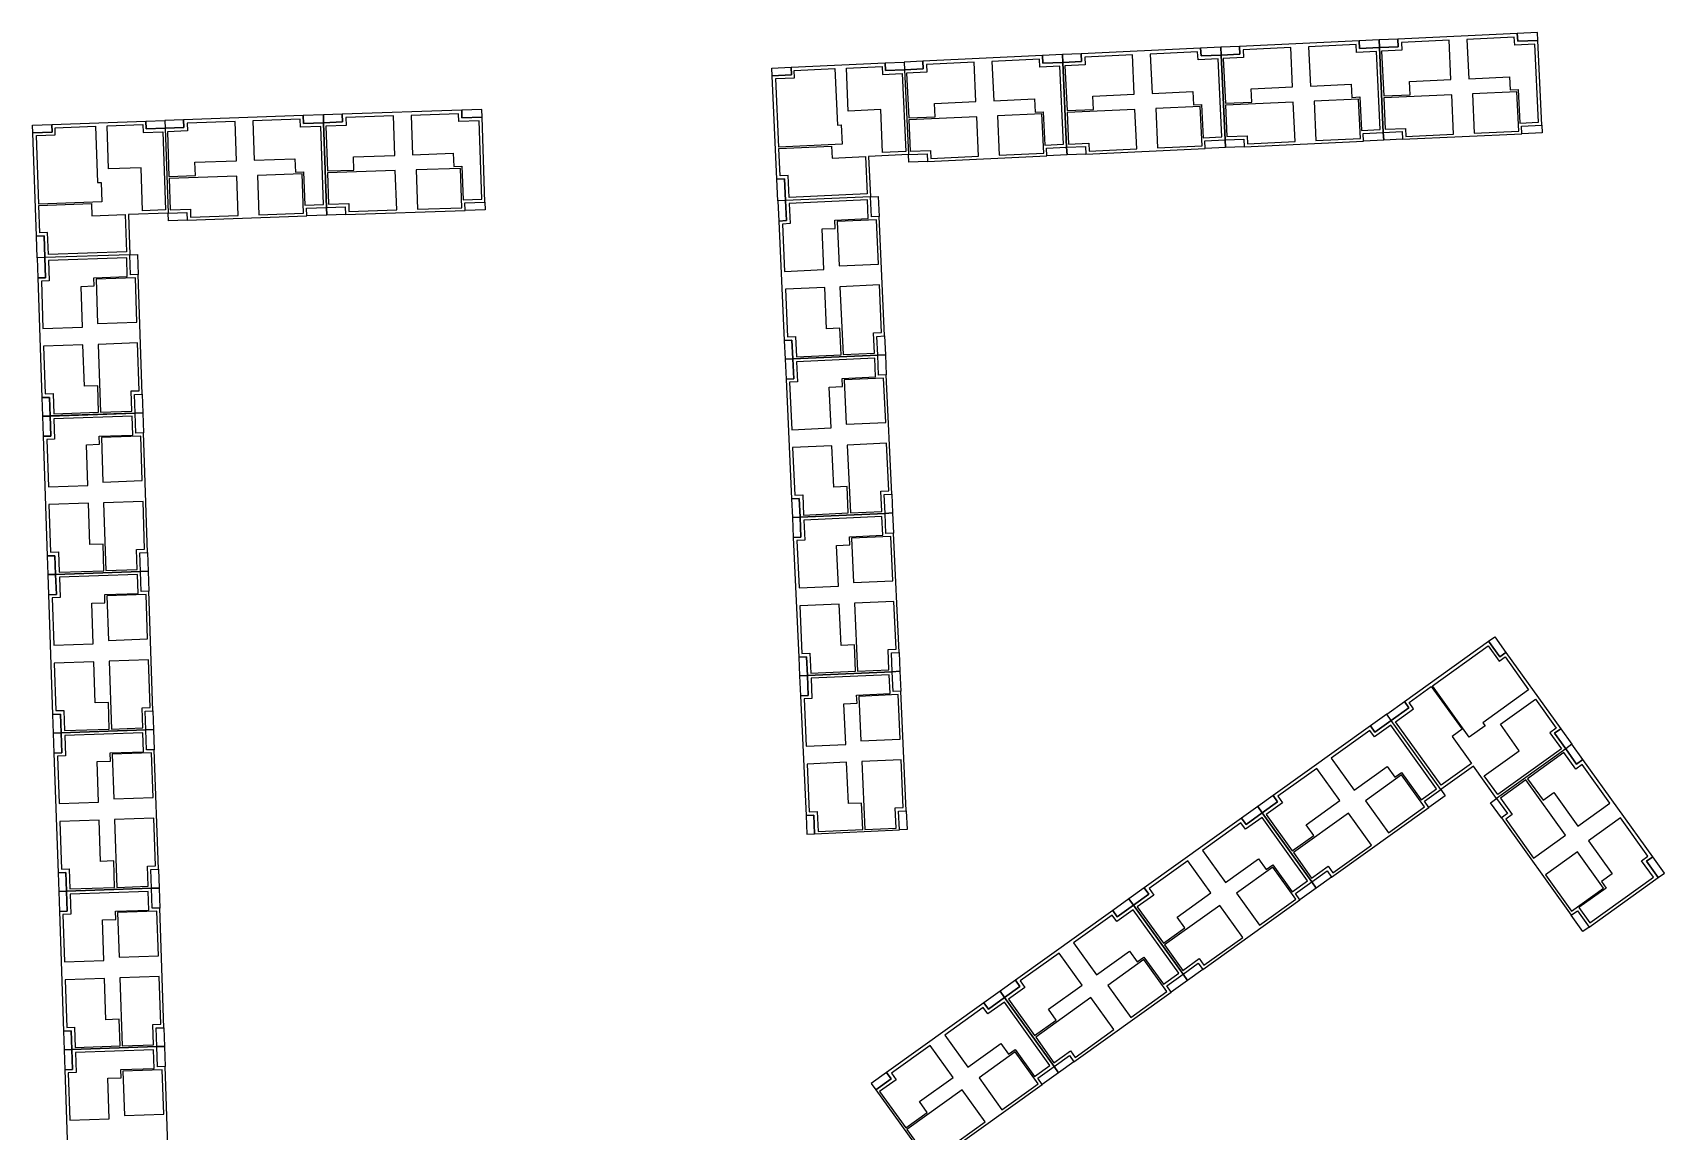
# Model space of a CAD drawing. Header units: millimetres. Extents: x 2243236 to 2245245, y 377909 to 380965.
# Drawn here: x 2244366.1 to 2244609.3, y 378697.7 to 378861.5 of the extents above; entities that cross this region are included whole.
import ezdxf

# ---------------------------------------------------------------- set-up
doc = ezdxf.new("R2010")
doc.units = ezdxf.units.MM
doc.layers.add('планировка_квартир_1_тип_контур', color=249, linetype='Continuous')

msp = doc.modelspace()

# ---------------------------------------------------------------- linework, layer by layer
at = {"layer": 'планировка_квартир_1_тип_контур', "color": 8}
for points in [[(2244543.78, 378845.51), (2244546.57, 378845.64), (2244546.62, 378844.5), (2244564.44, 378845.33), (2244564.39, 378846.47), (2244567.37, 378846.61), (2244566.79, 378859.26), (2244566.79, 378859.26), (2244563.8, 378859.12), (2244563.75, 378860.27), (2244545.93, 378859.44), (2244545.98, 378858.29), (2244543.19, 378858.16), (2244543.78, 378845.51)], [(2244567.37, 378846.61), (2244570.16, 378846.74), (2244570.21, 378845.6), (2244588.03, 378846.42), (2244587.98, 378847.56), (2244590.97, 378847.7), (2244590.38, 378860.35), (2244590.38, 378860.35), (2244587.4, 378860.21), (2244587.34, 378861.36), (2244569.52, 378860.54), (2244569.57, 378859.39), (2244566.79, 378859.26), (2244567.37, 378846.61)], [(2244496.59, 378843.32), (2244499.38, 378843.45), (2244499.43, 378842.31), (2244517.25, 378843.14), (2244517.2, 378844.28), (2244520.18, 378844.42), (2244519.6, 378857.07), (2244519.6, 378857.07), (2244516.61, 378856.93), (2244516.56, 378858.08), (2244498.74, 378857.25), (2244498.79, 378856.1), (2244496, 378855.97), (2244496.59, 378843.32)], [(2244520.18, 378844.42), (2244522.97, 378844.55), (2244523.02, 378843.41), (2244540.84, 378844.23), (2244540.79, 378845.37), (2244543.78, 378845.51), (2244543.19, 378858.16), (2244543.19, 378858.16), (2244540.21, 378858.02), (2244540.15, 378859.17), (2244522.33, 378858.34), (2244522.38, 378857.2), (2244519.6, 378857.07), (2244520.18, 378844.42)], [(2244386.28, 378834.61), (2244389.07, 378834.7), (2244389.11, 378833.56), (2244406.94, 378834.18), (2244406.9, 378835.32), (2244409.89, 378835.42), (2244409.45, 378848.08), (2244409.45, 378848.08), (2244406.46, 378847.98), (2244406.42, 378849.13), (2244388.59, 378848.51), (2244388.63, 378847.36), (2244385.84, 378847.26), (2244386.28, 378834.61)], [(2244409.89, 378835.42), (2244412.68, 378835.52), (2244412.72, 378834.38), (2244430.54, 378835), (2244430.51, 378836.14), (2244433.49, 378836.24), (2244433.06, 378848.9), (2244433.06, 378848.9), (2244430.07, 378848.79), (2244430.03, 378849.94), (2244412.2, 378849.33), (2244412.24, 378848.18), (2244409.45, 378848.08), (2244409.89, 378835.42)], [(2244492.03, 378813.45), (2244491.9, 378816.23), (2244493.04, 378816.29), (2244492.22, 378834.11), (2244491.08, 378834.05), (2244490.95, 378837.04), (2244478.3, 378836.46), (2244478.3, 378836.46), (2244478.43, 378833.48), (2244477.28, 378833.42), (2244478.1, 378815.6), (2244479.25, 378815.65), (2244479.38, 378812.87), (2244492.03, 378813.45)], [(2244381.37, 378804.79), (2244381.27, 378807.57), (2244382.42, 378807.61), (2244381.81, 378825.44), (2244380.67, 378825.4), (2244380.57, 378828.39), (2244367.91, 378827.96), (2244367.91, 378827.96), (2244368.01, 378824.97), (2244366.86, 378824.94), (2244367.47, 378807.11), (2244368.62, 378807.14), (2244368.71, 378804.35), (2244381.37, 378804.79)], [(2244493.11, 378789.85), (2244492.98, 378792.64), (2244494.12, 378792.69), (2244493.3, 378810.51), (2244492.16, 378810.46), (2244492.03, 378813.45), (2244479.38, 378812.87), (2244479.38, 378812.87), (2244479.51, 378809.88), (2244478.36, 378809.83), (2244479.18, 378792.01), (2244480.33, 378792.06), (2244480.46, 378789.27), (2244493.11, 378789.85)], [(2244382.17, 378781.18), (2244382.08, 378783.97), (2244383.22, 378784.01), (2244382.61, 378801.84), (2244381.47, 378801.8), (2244381.37, 378804.79), (2244368.71, 378804.36), (2244368.71, 378804.36), (2244368.81, 378801.37), (2244367.66, 378801.33), (2244368.27, 378783.5), (2244369.42, 378783.54), (2244369.51, 378780.75), (2244382.17, 378781.18)], [(2244494.19, 378766.25), (2244494.06, 378769.04), (2244495.2, 378769.09), (2244494.38, 378786.91), (2244493.24, 378786.86), (2244493.11, 378789.85), (2244480.46, 378789.27), (2244480.46, 378789.27), (2244480.59, 378786.28), (2244479.44, 378786.23), (2244480.26, 378768.41), (2244481.41, 378768.46), (2244481.54, 378765.67), (2244494.19, 378766.25)], [(2244382.97, 378757.57), (2244382.88, 378760.36), (2244384.02, 378760.4), (2244383.41, 378778.23), (2244382.27, 378778.19), (2244382.17, 378781.18), (2244369.51, 378780.75), (2244369.51, 378780.75), (2244369.62, 378777.76), (2244368.47, 378777.72), (2244369.07, 378759.89), (2244370.22, 378759.93), (2244370.32, 378757.14), (2244382.97, 378757.57)], [(2244495.27, 378742.66), (2244495.14, 378745.45), (2244496.28, 378745.5), (2244495.46, 378763.32), (2244494.32, 378763.27), (2244494.19, 378766.25), (2244481.54, 378765.68), (2244481.54, 378765.68), (2244481.67, 378762.69), (2244480.52, 378762.64), (2244481.34, 378744.81), (2244482.49, 378744.87), (2244482.61, 378742.08), (2244495.27, 378742.66)], [(2244556.72, 378734.92), (2244558.99, 378736.54), (2244559.65, 378735.62), (2244574.15, 378746.01), (2244573.49, 378746.94), (2244575.92, 378748.68), (2244568.54, 378758.97), (2244568.54, 378758.97), (2244566.11, 378757.23), (2244565.44, 378758.17), (2244550.94, 378747.77), (2244551.61, 378746.84), (2244549.34, 378745.21), (2244556.72, 378734.92)], [(2244383.78, 378733.96), (2244383.68, 378736.75), (2244384.82, 378736.79), (2244384.22, 378754.62), (2244383.07, 378754.58), (2244382.97, 378757.57), (2244370.32, 378757.14), (2244370.32, 378757.14), (2244370.42, 378754.15), (2244369.27, 378754.11), (2244369.87, 378736.28), (2244371.02, 378736.32), (2244371.12, 378733.53), (2244383.78, 378733.96)], [(2244584.26, 378747.37), (2244585.88, 378745.1), (2244584.96, 378744.44), (2244595.36, 378729.94), (2244596.29, 378730.61), (2244598.03, 378728.18), (2244608.32, 378735.56), (2244608.32, 378735.56), (2244606.57, 378737.99), (2244607.51, 378738.66), (2244597.11, 378753.16), (2244596.17, 378752.48), (2244594.55, 378754.75), (2244584.26, 378747.37)], [(2244537.52, 378721.16), (2244539.79, 378722.79), (2244540.45, 378721.86), (2244554.95, 378732.25), (2244554.29, 378733.18), (2244556.72, 378734.92), (2244549.34, 378745.21), (2244549.34, 378745.21), (2244546.91, 378743.47), (2244546.24, 378744.41), (2244531.74, 378734.01), (2244532.41, 378733.08), (2244530.14, 378731.45), (2244537.52, 378721.16)], [(2244384.58, 378710.36), (2244384.48, 378713.15), (2244385.62, 378713.18), (2244385.02, 378731.01), (2244383.88, 378730.98), (2244383.78, 378733.96), (2244371.12, 378733.53), (2244371.12, 378733.53), (2244371.22, 378730.55), (2244370.07, 378730.51), (2244370.68, 378712.68), (2244371.83, 378712.72), (2244371.92, 378709.93), (2244384.58, 378710.36)], [(2244518.32, 378707.4), (2244520.59, 378709.03), (2244521.25, 378708.1), (2244535.75, 378718.49), (2244535.09, 378719.42), (2244537.52, 378721.16), (2244530.14, 378731.45), (2244530.14, 378731.45), (2244527.71, 378729.71), (2244527.04, 378730.65), (2244512.54, 378720.25), (2244513.21, 378719.32), (2244510.94, 378717.69), (2244518.32, 378707.4)], [(2244499.12, 378693.64), (2244501.39, 378695.27), (2244502.05, 378694.34), (2244516.55, 378704.73), (2244515.89, 378705.66), (2244518.32, 378707.4), (2244510.94, 378717.69), (2244510.94, 378717.69), (2244508.51, 378715.95), (2244507.84, 378716.89), (2244493.34, 378706.5), (2244494.01, 378705.56), (2244491.74, 378703.93), (2244499.12, 378693.64)], [(2244385.38, 378686.75), (2244385.29, 378689.54), (2244386.43, 378689.58), (2244385.82, 378707.41), (2244384.68, 378707.37), (2244384.58, 378710.36), (2244371.92, 378709.93), (2244371.92, 378709.93), (2244372.02, 378706.94), (2244370.87, 378706.9), (2244371.48, 378689.07), (2244372.63, 378689.11), (2244372.72, 378686.32), (2244385.38, 378686.75)]]:
    msp.add_lwpolyline(points, dxfattribs=at)
at = {"layer": 'планировка_квартир_1_тип_контур', "color": 6}
for points in [[(2244563.75, 378860.27), (2244563.8, 378859.12), (2244566.79, 378859.26), (2244566.73, 378860.41)], [(2244569.52, 378860.54), (2244566.73, 378860.41), (2244566.79, 378859.26), (2244569.57, 378859.39)], [(2244587.34, 378861.36), (2244587.4, 378860.21), (2244590.38, 378860.35), (2244590.33, 378861.5)], [(2244516.56, 378858.08), (2244516.61, 378856.93), (2244519.6, 378857.07), (2244519.54, 378858.22)], [(2244522.33, 378858.34), (2244519.54, 378858.22), (2244519.6, 378857.07), (2244522.38, 378857.2)], [(2244540.15, 378859.17), (2244540.21, 378858.02), (2244543.19, 378858.16), (2244543.14, 378859.31)], [(2244545.93, 378859.44), (2244543.14, 378859.31), (2244543.19, 378858.16), (2244545.98, 378858.29)], [(2244479.11, 378856.34), (2244479.16, 378855.19), (2244476.29, 378855.06), (2244476.24, 378856.21)], [(2244495.95, 378857.12), (2244496, 378855.97), (2244493.16, 378855.84), (2244493.11, 378856.99)], [(2244498.74, 378857.25), (2244495.95, 378857.12), (2244496, 378855.97), (2244498.79, 378856.1)], [(2244385.8, 378848.41), (2244385.84, 378847.26), (2244383, 378847.16), (2244382.96, 378848.31)], [(2244388.59, 378848.51), (2244385.8, 378848.41), (2244385.84, 378847.26), (2244388.63, 378847.36)], [(2244406.42, 378849.13), (2244406.46, 378847.98), (2244409.45, 378848.08), (2244409.41, 378849.23)], [(2244412.2, 378849.33), (2244409.41, 378849.23), (2244409.45, 378848.08), (2244412.24, 378848.18)], [(2244430.03, 378849.94), (2244430.07, 378848.79), (2244433.06, 378848.9), (2244433.02, 378850.05)], [(2244368.96, 378847.83), (2244369, 378846.68), (2244366.13, 378846.58), (2244366.09, 378847.73)], [(2244543.78, 378845.51), (2244543.83, 378844.37), (2244540.84, 378844.23), (2244540.79, 378845.37), (2244543.78, 378845.51)], [(2244546.57, 378845.64), (2244546.62, 378844.5), (2244543.83, 378844.37), (2244543.78, 378845.51)], [(2244567.37, 378846.61), (2244567.43, 378845.47), (2244564.44, 378845.33), (2244564.39, 378846.47), (2244567.37, 378846.61)], [(2244570.16, 378846.74), (2244570.21, 378845.6), (2244567.43, 378845.47), (2244567.37, 378846.61)], [(2244590.97, 378847.7), (2244591.02, 378846.56), (2244588.03, 378846.42), (2244587.98, 378847.56), (2244590.97, 378847.7)], [(2244499.38, 378843.45), (2244499.43, 378842.31), (2244496.64, 378842.18), (2244496.59, 378843.32)], [(2244520.18, 378844.42), (2244520.24, 378843.28), (2244517.25, 378843.14), (2244517.2, 378844.28), (2244520.18, 378844.42)], [(2244522.97, 378844.55), (2244523.02, 378843.41), (2244520.24, 378843.28), (2244520.18, 378844.42)], [(2244478.15, 378839.72), (2244478.3, 378836.46), (2244477.15, 378836.41), (2244477, 378839.67)], [(2244478.15, 378839.72), (2244478.3, 378836.46), (2244477.15, 378836.41), (2244477, 378839.67)], [(2244433.49, 378836.24), (2244433.53, 378835.1), (2244430.54, 378835), (2244430.51, 378836.14), (2244433.49, 378836.24)], [(2244477.28, 378833.42), (2244478.43, 378833.48), (2244478.3, 378836.46), (2244477.15, 378836.41)], [(2244490.95, 378837.04), (2244492.09, 378837.09), (2244492.22, 378834.11), (2244491.08, 378834.05), (2244490.95, 378837.04)], [(2244389.07, 378834.7), (2244389.11, 378833.56), (2244386.32, 378833.46), (2244386.28, 378834.61)], [(2244409.89, 378835.42), (2244409.93, 378834.28), (2244406.94, 378834.18), (2244406.9, 378835.32), (2244409.89, 378835.42)], [(2244412.68, 378835.52), (2244412.72, 378834.38), (2244409.93, 378834.28), (2244409.89, 378835.42)], [(2244367.8, 378831.22), (2244367.91, 378827.96), (2244366.76, 378827.92), (2244366.65, 378831.18)], [(2244367.8, 378831.22), (2244367.91, 378827.96), (2244366.76, 378827.92), (2244366.65, 378831.18)], [(2244366.86, 378824.94), (2244368.01, 378824.97), (2244367.91, 378827.96), (2244366.76, 378827.92)], [(2244380.57, 378828.39), (2244381.71, 378828.43), (2244381.81, 378825.44), (2244380.67, 378825.4), (2244380.57, 378828.39)], [(2244491.9, 378816.23), (2244493.04, 378816.29), (2244493.17, 378813.5), (2244492.03, 378813.45)], [(2244478.1, 378815.6), (2244478.23, 378812.81), (2244479.38, 378812.87), (2244479.25, 378815.65)], [(2244478.36, 378809.83), (2244479.51, 378809.88), (2244479.38, 378812.87), (2244478.23, 378812.81)], [(2244492.03, 378813.45), (2244493.17, 378813.5), (2244493.3, 378810.51), (2244492.16, 378810.46), (2244492.03, 378813.45)], [(2244367.47, 378807.11), (2244367.56, 378804.32), (2244368.71, 378804.35), (2244368.62, 378807.14)], [(2244381.27, 378807.57), (2244382.42, 378807.61), (2244382.51, 378804.82), (2244381.37, 378804.79)], [(2244367.66, 378801.33), (2244368.81, 378801.37), (2244368.71, 378804.36), (2244367.56, 378804.32)], [(2244381.37, 378804.79), (2244382.51, 378804.82), (2244382.61, 378801.84), (2244381.47, 378801.8), (2244381.37, 378804.79)], [(2244479.18, 378792.01), (2244479.31, 378789.22), (2244480.46, 378789.27), (2244480.33, 378792.06)], [(2244492.98, 378792.64), (2244494.12, 378792.69), (2244494.25, 378789.9), (2244493.11, 378789.85)], [(2244493.11, 378789.85), (2244494.25, 378789.9), (2244494.38, 378786.91), (2244493.24, 378786.86), (2244493.11, 378789.85)], [(2244479.44, 378786.23), (2244480.59, 378786.28), (2244480.46, 378789.27), (2244479.31, 378789.22)], [(2244368.27, 378783.5), (2244368.37, 378780.71), (2244369.51, 378780.75), (2244369.42, 378783.54)], [(2244382.08, 378783.97), (2244383.22, 378784.01), (2244383.31, 378781.22), (2244382.17, 378781.18)], [(2244368.47, 378777.72), (2244369.62, 378777.76), (2244369.51, 378780.75), (2244368.37, 378780.71)], [(2244382.17, 378781.18), (2244383.31, 378781.22), (2244383.41, 378778.23), (2244382.27, 378778.19), (2244382.17, 378781.18)], [(2244585.65, 378769.12), (2244584.72, 378768.45), (2244583.04, 378770.78), (2244583.98, 378771.45)], [(2244480.26, 378768.41), (2244480.39, 378765.62), (2244481.54, 378765.67), (2244481.41, 378768.46)], [(2244494.06, 378769.04), (2244495.2, 378769.09), (2244495.33, 378766.31), (2244494.19, 378766.25)], [(2244480.52, 378762.64), (2244481.67, 378762.69), (2244481.54, 378765.68), (2244480.39, 378765.62)], [(2244494.19, 378766.25), (2244495.33, 378766.31), (2244495.46, 378763.32), (2244494.32, 378763.27), (2244494.19, 378766.25)], [(2244382.88, 378760.36), (2244384.02, 378760.4), (2244384.11, 378757.61), (2244382.97, 378757.57)], [(2244571.19, 378760.87), (2244568.54, 378758.97), (2244567.87, 378759.91), (2244570.52, 378761.81)], [(2244571.19, 378760.87), (2244568.54, 378758.97), (2244567.87, 378759.91), (2244570.52, 378761.81)], [(2244369.07, 378759.89), (2244369.17, 378757.1), (2244370.32, 378757.14), (2244370.22, 378759.93)], [(2244565.44, 378758.17), (2244566.11, 378757.23), (2244568.54, 378758.97), (2244567.87, 378759.91)], [(2244369.27, 378754.11), (2244370.42, 378754.15), (2244370.32, 378757.14), (2244369.17, 378757.1)], [(2244382.97, 378757.57), (2244384.11, 378757.61), (2244384.22, 378754.62), (2244383.07, 378754.58), (2244382.97, 378757.57)], [(2244595.48, 378755.42), (2244594.55, 378754.75), (2244592.89, 378757.06), (2244593.82, 378757.73)], [(2244597.11, 378753.16), (2244595.48, 378755.42), (2244594.55, 378754.75), (2244596.17, 378752.48)], [(2244575.92, 378748.68), (2244576.58, 378747.75), (2244574.15, 378746.01), (2244573.49, 378746.94), (2244575.92, 378748.68)], [(2244546.24, 378744.41), (2244546.91, 378743.47), (2244549.34, 378745.21), (2244548.67, 378746.15)], [(2244550.94, 378747.77), (2244548.67, 378746.15), (2244549.34, 378745.21), (2244551.61, 378746.84)], [(2244585.88, 378745.1), (2244584.96, 378744.44), (2244583.33, 378746.7), (2244584.26, 378747.37)], [(2244481.34, 378744.81), (2244481.47, 378742.03), (2244482.61, 378742.08), (2244482.49, 378744.87)], [(2244495.14, 378745.45), (2244496.28, 378745.5), (2244496.41, 378742.71), (2244495.27, 378742.66)], [(2244607.51, 378738.66), (2244606.57, 378737.99), (2244608.32, 378735.56), (2244609.25, 378736.23)], [(2244369.87, 378736.28), (2244369.97, 378733.5), (2244371.12, 378733.53), (2244371.02, 378736.32)], [(2244383.68, 378736.75), (2244384.82, 378736.79), (2244384.92, 378734), (2244383.78, 378733.96)], [(2244558.99, 378736.54), (2244559.65, 378735.62), (2244557.38, 378733.99), (2244556.72, 378734.92)], [(2244383.78, 378733.96), (2244384.92, 378734), (2244385.02, 378731.01), (2244383.88, 378730.98), (2244383.78, 378733.96)], [(2244531.74, 378734.01), (2244529.47, 378732.39), (2244530.14, 378731.45), (2244532.41, 378733.08)], [(2244556.72, 378734.92), (2244557.38, 378733.99), (2244554.95, 378732.25), (2244554.29, 378733.18), (2244556.72, 378734.92)], [(2244370.07, 378730.51), (2244371.22, 378730.55), (2244371.12, 378733.53), (2244369.97, 378733.5)], [(2244527.04, 378730.65), (2244527.71, 378729.71), (2244530.14, 378731.45), (2244529.47, 378732.39)], [(2244598.03, 378728.18), (2244597.1, 378727.51), (2244595.36, 378729.94), (2244596.29, 378730.61), (2244598.03, 378728.18)], [(2244539.79, 378722.79), (2244540.45, 378721.86), (2244538.18, 378720.23), (2244537.52, 378721.16)], [(2244512.54, 378720.25), (2244510.27, 378718.63), (2244510.94, 378717.69), (2244513.21, 378719.32)], [(2244537.52, 378721.16), (2244538.18, 378720.23), (2244535.75, 378718.49), (2244535.09, 378719.42), (2244537.52, 378721.16)], [(2244507.84, 378716.89), (2244508.51, 378715.95), (2244510.94, 378717.69), (2244510.27, 378718.63)], [(2244370.68, 378712.68), (2244370.77, 378709.89), (2244371.92, 378709.93), (2244371.83, 378712.72)], [(2244384.48, 378713.15), (2244385.62, 378713.18), (2244385.72, 378710.4), (2244384.58, 378710.36)], [(2244370.87, 378706.9), (2244372.02, 378706.94), (2244371.92, 378709.93), (2244370.77, 378709.89)], [(2244384.58, 378710.36), (2244385.72, 378710.4), (2244385.82, 378707.41), (2244384.68, 378707.37), (2244384.58, 378710.36)], [(2244518.32, 378707.4), (2244518.98, 378706.47), (2244516.55, 378704.73), (2244515.89, 378705.66), (2244518.32, 378707.4)], [(2244520.59, 378709.03), (2244521.25, 378708.1), (2244518.98, 378706.47), (2244518.32, 378707.4)], [(2244493.34, 378706.5), (2244491.07, 378704.87), (2244491.74, 378703.93), (2244494.01, 378705.56)]]:
    msp.add_lwpolyline(points, close=True, dxfattribs=at)
at = {"layer": 'планировка_квартир_1_тип_контур', "color": 2}
for points in [[(2244577.18, 378860.38), (2244570.08, 378860.05), (2244570.13, 378858.87), (2244567.12, 378858.73), (2244567.43, 378852.07), (2244571.38, 378852.25), (2244571.29, 378854.22), (2244577.45, 378854.51)], [(2244529.99, 378858.19), (2244522.89, 378857.86), (2244522.94, 378856.68), (2244519.93, 378856.54), (2244520.24, 378849.88), (2244524.19, 378850.06), (2244524.1, 378852.03), (2244530.26, 378852.32)], [(2244553.58, 378859.28), (2244546.48, 378858.95), (2244546.54, 378857.78), (2244543.52, 378857.64), (2244543.83, 378850.98), (2244547.78, 378851.15), (2244547.69, 378853.13), (2244553.85, 378853.41)], [(2244496.2, 378843.78), (2244492.76, 378843.62), (2244492.47, 378850.02), (2244487.64, 378849.8), (2244487.35, 378856.21), (2244492.67, 378856.46), (2244492.72, 378855.28), (2244495.66, 378855.42)], [(2244506.39, 378857.09), (2244499.29, 378856.76), (2244499.35, 378855.59), (2244496.33, 378855.45), (2244496.64, 378848.79), (2244500.59, 378848.96), (2244500.5, 378850.94), (2244506.66, 378851.22)], [(2244543.85, 378850.67), (2244544.06, 378846), (2244547.08, 378846.14), (2244547.13, 378844.95), (2244554.23, 378845.28), (2244553.96, 378851.14)], [(2244567.44, 378851.77), (2244567.66, 378847.09), (2244570.67, 378847.23), (2244570.73, 378846.04), (2244577.83, 378846.37), (2244577.56, 378852.24)], [(2244396.25, 378848.26), (2244389.14, 378848.02), (2244389.18, 378846.84), (2244386.17, 378846.73), (2244386.4, 378840.07), (2244390.35, 378840.2), (2244390.28, 378842.18), (2244396.45, 378842.39)], [(2244419.85, 378849.08), (2244412.75, 378848.83), (2244412.79, 378847.66), (2244409.78, 378847.55), (2244410.01, 378840.89), (2244413.96, 378841.02), (2244413.89, 378842.99), (2244420.06, 378843.21)], [(2244496.66, 378848.48), (2244496.87, 378843.81), (2244499.89, 378843.95), (2244499.94, 378842.76), (2244507.04, 378843.09), (2244506.77, 378848.95)], [(2244520.25, 378849.58), (2244520.47, 378844.9), (2244523.48, 378845.04), (2244523.54, 378843.85), (2244530.64, 378844.18), (2244530.36, 378850.04)], [(2244385.9, 378835.07), (2244382.46, 378834.95), (2244382.24, 378841.35), (2244377.41, 378841.19), (2244377.19, 378847.6), (2244382.52, 378847.79), (2244382.56, 378846.61), (2244385.5, 378846.71)], [(2244410.02, 378840.58), (2244410.18, 378835.91), (2244413.19, 378836.01), (2244413.23, 378834.82), (2244420.34, 378835.07), (2244420.13, 378840.93)], [(2244386.41, 378839.76), (2244386.57, 378835.09), (2244389.59, 378835.19), (2244389.63, 378834), (2244396.73, 378834.25), (2244396.53, 378840.11)], [(2244486.87, 378813.52), (2244491.54, 378813.73), (2244491.4, 378816.74), (2244492.59, 378816.8), (2244492.27, 378823.9), (2244486.4, 378823.63)], [(2244478.26, 378823.26), (2244478.59, 378816.16), (2244479.76, 378816.21), (2244479.9, 378813.2), (2244486.56, 378813.5), (2244486.39, 378817.46), (2244484.41, 378817.36), (2244484.13, 378823.53)], [(2244367.72, 378814.76), (2244367.96, 378807.66), (2244369.14, 378807.7), (2244369.24, 378804.68), (2244375.9, 378804.91), (2244375.78, 378808.86), (2244373.8, 378808.79), (2244373.59, 378814.96)], [(2244376.21, 378804.92), (2244380.88, 378805.08), (2244380.78, 378808.09), (2244381.97, 378808.13), (2244381.73, 378815.24), (2244375.87, 378815.04)], [(2244479.34, 378799.66), (2244479.66, 378792.56), (2244480.84, 378792.62), (2244480.98, 378789.6), (2244487.64, 378789.91), (2244487.47, 378793.86), (2244485.49, 378793.77), (2244485.21, 378799.93)], [(2244487.95, 378789.92), (2244492.62, 378790.14), (2244492.48, 378793.15), (2244493.67, 378793.2), (2244493.35, 378800.3), (2244487.48, 378800.03)], [(2244368.52, 378791.15), (2244368.76, 378784.05), (2244369.94, 378784.09), (2244370.04, 378781.07), (2244376.7, 378781.3), (2244376.58, 378785.25), (2244374.6, 378785.19), (2244374.39, 378791.35)], [(2244377.01, 378781.31), (2244381.69, 378781.47), (2244381.58, 378784.48), (2244382.78, 378784.52), (2244382.54, 378791.63), (2244376.67, 378791.43)], [(2244480.42, 378776.07), (2244480.74, 378768.97), (2244481.92, 378769.02), (2244482.06, 378766.01), (2244488.72, 378766.31), (2244488.55, 378770.26), (2244486.57, 378770.17), (2244486.29, 378776.33)], [(2244489.03, 378766.33), (2244493.7, 378766.54), (2244493.56, 378769.55), (2244494.75, 378769.61), (2244494.43, 378776.71), (2244488.56, 378776.44)], [(2244369.32, 378767.54), (2244369.56, 378760.44), (2244370.74, 378760.48), (2244370.84, 378757.47), (2244377.51, 378757.69), (2244377.38, 378761.65), (2244375.41, 378761.58), (2244375.2, 378767.74)], [(2244377.82, 378757.7), (2244382.49, 378757.86), (2244382.39, 378760.88), (2244383.58, 378760.92), (2244383.34, 378768.02), (2244377.47, 378767.82)], [(2244584.43, 378747.94), (2244582.42, 378750.74), (2244587.63, 378754.47), (2244584.81, 378758.4), (2244590.03, 378762.14), (2244593.14, 378757.81), (2244592.18, 378757.13), (2244593.9, 378754.73)], [(2244490.11, 378742.73), (2244494.78, 378742.94), (2244494.64, 378745.96), (2244495.83, 378746.01), (2244495.51, 378753.11), (2244489.64, 378752.84)], [(2244601.15, 378746.65), (2244597, 378752.42), (2244596.05, 378751.74), (2244594.29, 378754.19), (2244588.87, 378750.3), (2244591.17, 378747.08), (2244592.78, 378748.24), (2244596.37, 378743.22)], [(2244481.5, 378752.47), (2244481.82, 378745.37), (2244483, 378745.42), (2244483.14, 378742.41), (2244489.8, 378742.72), (2244489.63, 378746.67), (2244487.65, 378746.58), (2244487.37, 378752.74)], [(2244557.45, 378751.81), (2244551.67, 378747.67), (2244552.36, 378746.71), (2244549.91, 378744.96), (2244553.79, 378739.54), (2244557.01, 378741.83), (2244555.86, 378743.44), (2244560.87, 378747.03)], [(2244588.62, 378750.12), (2244584.82, 378747.39), (2244586.58, 378744.94), (2244585.61, 378744.25), (2244589.76, 378738.47), (2244594.52, 378741.9)], [(2244370.13, 378743.94), (2244370.37, 378736.83), (2244371.54, 378736.87), (2244371.65, 378733.86), (2244378.31, 378734.09), (2244378.18, 378738.04), (2244376.21, 378737.97), (2244376, 378744.14)], [(2244378.62, 378734.1), (2244383.29, 378734.26), (2244383.19, 378737.27), (2244384.38, 378737.31), (2244384.14, 378744.41), (2244378.27, 378744.21)], [(2244553.97, 378739.29), (2244556.69, 378735.48), (2244559.14, 378737.24), (2244559.84, 378736.27), (2244565.62, 378740.41), (2244562.2, 378745.18)], [(2244538.25, 378738.05), (2244532.47, 378733.91), (2244533.16, 378732.95), (2244530.71, 378731.2), (2244534.59, 378725.78), (2244537.81, 378728.07), (2244536.66, 378729.68), (2244541.67, 378733.27)], [(2244534.77, 378725.53), (2244537.49, 378721.72), (2244539.94, 378723.48), (2244540.64, 378722.51), (2244546.42, 378726.65), (2244543, 378731.42)], [(2244519.05, 378724.29), (2244513.27, 378720.15), (2244513.96, 378719.19), (2244511.51, 378717.44), (2244515.39, 378712.02), (2244518.61, 378714.31), (2244517.46, 378715.92), (2244522.47, 378719.51)], [(2244370.93, 378720.33), (2244371.17, 378713.23), (2244372.35, 378713.27), (2244372.45, 378710.25), (2244379.11, 378710.48), (2244378.99, 378714.43), (2244377.01, 378714.37), (2244376.8, 378720.53)], [(2244379.42, 378710.49), (2244384.09, 378710.65), (2244383.99, 378713.66), (2244385.18, 378713.7), (2244384.94, 378720.81), (2244379.08, 378720.61)], [(2244515.57, 378711.77), (2244518.29, 378707.97), (2244520.75, 378709.72), (2244521.44, 378708.75), (2244527.22, 378712.89), (2244523.8, 378717.66)], [(2244499.85, 378710.53), (2244494.07, 378706.39), (2244494.76, 378705.43), (2244492.31, 378703.68), (2244496.19, 378698.26), (2244499.41, 378700.56), (2244498.26, 378702.16), (2244503.27, 378705.76)], [(2244496.37, 378698.01), (2244499.09, 378694.21), (2244501.55, 378695.96), (2244502.24, 378694.99), (2244508.02, 378699.13), (2244504.6, 378703.9)]]:
    msp.add_lwpolyline(points, close=True, dxfattribs=at)
at = {"layer": 'планировка_квартир_1_тип_контур', "color": 1}
for points in [[(2244589.96, 378859.79), (2244586.95, 378859.65), (2244586.89, 378860.83), (2244579.84, 378860.5), (2244580.11, 378854.63), (2244586.17, 378854.91), (2244586.26, 378852.95), (2244587.47, 378853.01), (2244587.7, 378848.02), (2244590.5, 378848.15)], [(2244542.77, 378857.6), (2244539.76, 378857.46), (2244539.7, 378858.64), (2244532.65, 378858.31), (2244532.92, 378852.44), (2244538.97, 378852.72), (2244539.07, 378850.76), (2244540.28, 378850.81), (2244540.51, 378845.83), (2244543.31, 378845.96)], [(2244566.37, 378858.7), (2244563.35, 378858.56), (2244563.3, 378859.73), (2244556.24, 378859.4), (2244556.52, 378853.54), (2244562.57, 378853.82), (2244562.66, 378851.85), (2244563.88, 378851.91), (2244564.11, 378846.93), (2244566.91, 378847.06)], [(2244477.3, 378844.44), (2244476.83, 378854.64), (2244479.64, 378854.77), (2244479.59, 378855.85), (2244485.63, 378856.13), (2244486.02, 378847.73), (2244486.58, 378847.76), (2244486.71, 378844.87), (2244477.3, 378844.44)], [(2244519.18, 378856.51), (2244516.16, 378856.37), (2244516.11, 378857.54), (2244509.05, 378857.21), (2244509.33, 378851.35), (2244515.38, 378851.63), (2244515.47, 378849.66), (2244516.69, 378849.72), (2244516.92, 378844.74), (2244519.72, 378844.87)], [(2244409.02, 378847.53), (2244406.01, 378847.42), (2244405.97, 378848.6), (2244398.91, 378848.35), (2244399.11, 378842.48), (2244405.17, 378842.69), (2244405.24, 378840.72), (2244406.45, 378840.77), (2244406.63, 378835.78), (2244409.43, 378835.88)], [(2244432.63, 378848.34), (2244429.61, 378848.24), (2244429.57, 378849.41), (2244422.52, 378849.17), (2244422.72, 378843.3), (2244428.78, 378843.51), (2244428.84, 378841.54), (2244430.06, 378841.58), (2244430.23, 378836.6), (2244433.03, 378836.7)], [(2244367, 378835.95), (2244366.66, 378846.16), (2244369.47, 378846.25), (2244369.44, 378847.33), (2244375.48, 378847.54), (2244375.76, 378839.14), (2244376.32, 378839.16), (2244376.42, 378836.27), (2244367, 378835.95)], [(2244490.2, 378843.02), (2244490.46, 378837.45), (2244478.81, 378836.92), (2244478.66, 378840.21), (2244477.49, 378840.15), (2244477.31, 378844.24), (2244485.15, 378844.6), (2244485.23, 378842.79)], [(2244379.89, 378834.38), (2244380.08, 378828.81), (2244368.43, 378828.41), (2244368.32, 378831.7), (2244367.15, 378831.66), (2244367.01, 378835.75), (2244374.86, 378836.02), (2244374.92, 378834.21)], [(2244478.85, 378836.04), (2244478.99, 378833.03), (2244477.82, 378832.97), (2244478.14, 378825.92), (2244484.01, 378826.19), (2244483.73, 378832.24), (2244485.7, 378832.33), (2244485.64, 378833.55), (2244490.62, 378833.78), (2244490.49, 378836.58)], [(2244368.46, 378827.54), (2244368.57, 378824.52), (2244367.39, 378824.48), (2244367.63, 378817.42), (2244373.5, 378817.62), (2244373.3, 378823.68), (2244375.26, 378823.75), (2244375.22, 378824.96), (2244380.2, 378825.13), (2244380.11, 378827.93)], [(2244479.93, 378812.45), (2244480.07, 378809.43), (2244478.9, 378809.38), (2244479.22, 378802.32), (2244485.09, 378802.59), (2244484.81, 378808.65), (2244486.78, 378808.74), (2244486.72, 378809.95), (2244491.7, 378810.18), (2244491.57, 378812.98)], [(2244369.26, 378803.93), (2244369.37, 378800.91), (2244368.2, 378800.87), (2244368.44, 378793.82), (2244374.3, 378794.02), (2244374.1, 378800.07), (2244376.06, 378800.14), (2244376.02, 378801.36), (2244381.01, 378801.52), (2244380.91, 378804.33)], [(2244481.01, 378788.85), (2244481.15, 378785.84), (2244479.98, 378785.78), (2244480.3, 378778.73), (2244486.17, 378779), (2244485.89, 378785.05), (2244487.86, 378785.14), (2244487.8, 378786.36), (2244492.78, 378786.59), (2244492.65, 378789.39)], [(2244370.07, 378780.32), (2244370.17, 378777.31), (2244369, 378777.27), (2244369.24, 378770.21), (2244375.11, 378770.41), (2244374.9, 378776.46), (2244376.87, 378776.53), (2244376.83, 378777.75), (2244381.81, 378777.92), (2244381.71, 378780.72)], [(2244574.69, 378764.16), (2244582.99, 378770.1), (2244584.63, 378767.81), (2244585.51, 378768.44), (2244589.03, 378763.53), (2244582.2, 378758.64), (2244582.53, 378758.18), (2244580.18, 378756.5), (2244574.69, 378764.16)], [(2244482.09, 378765.26), (2244482.23, 378762.24), (2244481.06, 378762.19), (2244481.38, 378755.13), (2244487.25, 378755.4), (2244486.97, 378761.45), (2244488.94, 378761.54), (2244488.88, 378762.76), (2244493.86, 378762.99), (2244493.73, 378765.79)], [(2244580.53, 378752.56), (2244576, 378749.31), (2244569.21, 378758.79), (2244571.88, 378760.7), (2244571.2, 378761.66), (2244574.52, 378764.04), (2244579.1, 378757.66), (2244577.63, 378756.61)], [(2244568.49, 378758.28), (2244566.04, 378756.52), (2244565.36, 378757.47), (2244559.62, 378753.36), (2244563.04, 378748.58), (2244567.96, 378752.11), (2244569.11, 378750.52), (2244570.1, 378751.22), (2244573, 378747.17), (2244575.28, 378748.8)], [(2244370.87, 378756.72), (2244370.97, 378753.7), (2244369.8, 378753.66), (2244370.04, 378746.6), (2244375.91, 378746.8), (2244375.7, 378752.86), (2244377.67, 378752.92), (2244377.63, 378754.14), (2244382.61, 378754.31), (2244382.51, 378757.11)], [(2244549.3, 378744.52), (2244546.84, 378742.76), (2244546.16, 378743.71), (2244540.42, 378739.6), (2244543.84, 378734.83), (2244548.76, 378738.36), (2244549.91, 378736.76), (2244550.9, 378737.47), (2244553.8, 378733.41), (2244556.08, 378735.05)], [(2244607.62, 378735.61), (2244605.86, 378738.06), (2244606.81, 378738.75), (2244602.7, 378744.48), (2244597.93, 378741.06), (2244601.46, 378736.14), (2244599.86, 378734.99), (2244600.57, 378734), (2244596.52, 378731.09), (2244598.16, 378728.81)], [(2244371.67, 378733.11), (2244371.77, 378730.09), (2244370.6, 378730.05), (2244370.84, 378722.99), (2244376.71, 378723.19), (2244376.5, 378729.25), (2244378.47, 378729.32), (2244378.43, 378730.53), (2244383.41, 378730.7), (2244383.32, 378733.5)], [(2244530.1, 378730.76), (2244527.64, 378729), (2244526.96, 378729.95), (2244521.22, 378725.84), (2244524.64, 378721.07), (2244529.56, 378724.6), (2244530.71, 378723), (2244531.7, 378723.71), (2244534.6, 378719.65), (2244536.88, 378721.29)], [(2244510.9, 378717), (2244508.44, 378715.24), (2244507.76, 378716.19), (2244502.02, 378712.08), (2244505.44, 378707.31), (2244510.36, 378710.84), (2244511.51, 378709.24), (2244512.5, 378709.95), (2244515.4, 378705.9), (2244517.68, 378707.53)], [(2244372.47, 378709.5), (2244372.58, 378706.48), (2244371.4, 378706.44), (2244371.64, 378699.39), (2244377.51, 378699.59), (2244377.31, 378705.64), (2244379.27, 378705.71), (2244379.23, 378706.93), (2244384.21, 378707.1), (2244384.12, 378709.9)]]:
    msp.add_lwpolyline(points, close=True, dxfattribs=at)
at = {"layer": 'планировка_квартир_1_тип_контур', "color": 8}
for points in [[(2244496.59, 378843.32), (2244490.67, 378843.05), (2244490.95, 378837.04), (2244478.3, 378836.46), (2244478.15, 378839.72), (2244477, 378839.67), (2244476.29, 378855.06), (2244479.16, 378855.19), (2244479.11, 378856.34), (2244493.11, 378856.99), (2244493.16, 378855.84), (2244496, 378855.97)], [(2244386.28, 378834.61), (2244380.36, 378834.4), (2244380.57, 378828.39), (2244367.91, 378827.96), (2244367.8, 378831.22), (2244366.65, 378831.18), (2244366.13, 378846.58), (2244369, 378846.68), (2244368.96, 378847.83), (2244382.96, 378848.31), (2244383, 378847.16), (2244385.84, 378847.26)], [(2244584.26, 378747.37), (2244580.8, 378752.18), (2244575.92, 378748.68), (2244568.54, 378758.97), (2244571.19, 378760.87), (2244570.52, 378761.81), (2244583.04, 378770.78), (2244584.72, 378768.45), (2244585.65, 378769.12), (2244593.82, 378757.73), (2244592.89, 378757.06), (2244594.55, 378754.75)]]:
    msp.add_lwpolyline(points, close=True, dxfattribs=at)
at = {"layer": 'планировка_квартир_1_тип_контур', "color": 5}
for points in [[(2244533.46, 378850.19), (2244533.73, 378844.33), (2244540.35, 378844.63), (2244540.08, 378850.5)], [(2244557.05, 378851.28), (2244557.32, 378845.42), (2244563.95, 378845.73), (2244563.68, 378851.59)], [(2244580.65, 378852.38), (2244580.92, 378846.52), (2244587.54, 378846.82), (2244587.27, 378852.69)], [(2244509.86, 378849.09), (2244510.13, 378843.23), (2244516.76, 378843.54), (2244516.48, 378849.4)], [(2244423.23, 378841.04), (2244423.43, 378835.17), (2244430.06, 378835.4), (2244429.85, 378841.27)], [(2244399.62, 378840.22), (2244399.82, 378834.36), (2244406.45, 378834.58), (2244406.25, 378840.45)], [(2244486.26, 378826.72), (2244492.13, 378826.99), (2244491.82, 378833.61), (2244485.96, 378833.35)], [(2244375.76, 378818.13), (2244381.63, 378818.33), (2244381.4, 378824.96), (2244375.54, 378824.76)], [(2244487.34, 378803.13), (2244493.21, 378803.4), (2244492.9, 378810.02), (2244487.04, 378809.75)], [(2244376.56, 378794.52), (2244382.43, 378794.72), (2244382.21, 378801.35), (2244376.34, 378801.15)], [(2244488.42, 378779.53), (2244494.29, 378779.8), (2244493.98, 378786.42), (2244488.12, 378786.15)], [(2244377.37, 378770.92), (2244383.23, 378771.12), (2244383.01, 378777.74), (2244377.14, 378777.54)], [(2244489.5, 378755.94), (2244495.37, 378756.2), (2244495.06, 378762.83), (2244489.2, 378762.56)], [(2244378.17, 378747.31), (2244384.03, 378747.51), (2244383.81, 378754.13), (2244377.94, 378753.94)], [(2244564.71, 378746.99), (2244568.13, 378742.21), (2244573.52, 378746.08), (2244570.1, 378750.85)], [(2244596.33, 378739.38), (2244591.56, 378735.96), (2244595.43, 378730.57), (2244600.19, 378733.99)], [(2244545.51, 378733.23), (2244548.93, 378728.46), (2244554.32, 378732.32), (2244550.9, 378737.09)], [(2244378.97, 378723.7), (2244384.84, 378723.9), (2244384.61, 378730.53), (2244378.75, 378730.33)], [(2244526.32, 378719.47), (2244529.73, 378714.7), (2244535.12, 378718.56), (2244531.7, 378723.33)], [(2244507.12, 378705.71), (2244510.53, 378700.94), (2244515.92, 378704.8), (2244512.5, 378709.57)], [(2244379.77, 378700.09), (2244385.64, 378700.29), (2244385.41, 378706.92), (2244379.55, 378706.72)]]:
    msp.add_lwpolyline(points, close=True, dxfattribs=at)

doc.saveas('drawing.dxf')
